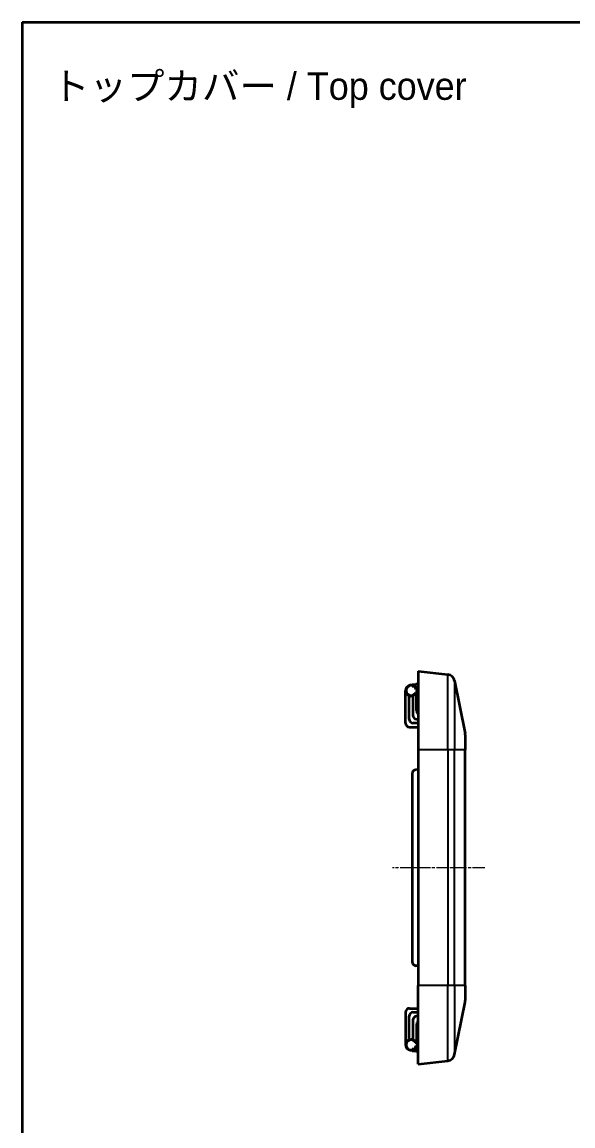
# Model space of a CAD drawing. Header units: millimetres. Extents: x -225 to 2542, y -269 to 293.
# Drawn here: x 968.4 to 1108.8, y 11.7 to 292.7 of the extents above; entities that cross this region are included whole.
import ezdxf

# ---------------------------------------------------------------- set-up
doc = ezdxf.new("R2010")
doc.units = ezdxf.units.MM
doc.linetypes.add('CHAIN', pattern=[0.3543, 0.2362, -0.0295, 0.0591, -0.0295])
for name, color, linetype, lineweight in [('Border (ISO)', 7, 'Continuous', 35), ('Symbol (ISO)', 7, 'Continuous', 18), ('Visible (ISO)', 7, 'Continuous', 35), ('Visible Narrow (ISO)', 7, 'Continuous', 25)]:
    doc.layers.add(name, color=color, linetype=linetype, lineweight=lineweight)
doc.layers.add('Centerline (ISO)', color=7, linetype='Continuous', lineweight=18, true_color=0x80ffff)
doc.styles.add('Note Text (TK)', font='MS PGothic.ttf')

# ---------------------------------------------------------------- blocks, each defined once
blk = doc.blocks.new('図面枠 tk図枠')
at = {"layer": 'Border (ISO)'}
for q in [(405.5, 289), (14.5, 8)]:
    blk.add_line((14.5, 289), q, dxfattribs=at)

msp = doc.modelspace()

# ---------------------------------------------------------------- linework, layer by layer
at = {"layer": 'Centerline (ISO)', "linetype": 'CHAIN', "ltscale": 13.035008}
msp.add_line((1086.29335, 77.43177), (1062.83219, 77.43177), dxfattribs=at)
at = {"layer": 'Visible (ISO)'}
for p, q in [((1069.33219, 127.43177), (1069.33219, 107.43177)), ((1069.33219, 127.43177), (1076.8787, 126.59327)), ((1067.83219, 124.10054), (1068.74504, 124.1804)), ((1067.83219, 124.10054), (1067.83219, 123.53839)), ((1069.33219, 124.23177), (1068.74504, 124.1804)), ((1078.619, 124.99774), (1081.29335, 111.62597)), ((1066.13219, 114.23177), (1066.13219, 122.53177)), ((1067.08219, 115.23177), (1067.08219, 121.20607)), ((1068.74504, 123.45853), (1067.83219, 123.53839)), ((1067.98219, 121.20607), (1067.98219, 116.23177)), ((1069.33219, 123.40716), (1068.74504, 123.45853)), ((1068.75985, 121.85883), (1069.33219, 122.06353)), ((1069.33219, 122.68853), (1068.88219, 122.90258)), ((1068.93219, 117.43177), (1068.93219, 121.92047)), ((1068.94387, 123.00914), (1069.33219, 122.73177)), ((1068.98219, 115.23177), (1069.33219, 115.23177)), ((1067.13219, 113.23177), (1069.33219, 113.23177)), ((1069.33219, 114.23177), (1068.08219, 114.23177)), ((1081.33219, 111.23373), (1081.33219, 107.43177)), ((1069.33219, 107.43177), (1069.33219, 47.43177)), ((1081.33219, 47.43177), (1081.33219, 107.43177)), ((1067.83219, 101.38421), (1067.83219, 53.47934)), ((1069.33219, 102.43177), (1068.74504, 102.3804)), ((1069.33219, 52.43177), (1068.74504, 52.48314)), ((1069.33219, 27.43177), (1069.33219, 47.43177)), ((1081.33219, 47.43177), (1081.33219, 43.62981)), ((1078.619, 29.86581), (1081.29335, 43.23758)), ((1066.13219, 40.63177), (1066.13219, 32.33177)), ((1067.08219, 33.65748), (1067.08219, 39.63177)), ((1067.13219, 41.63177), (1069.33219, 41.63177)), ((1068.08219, 40.63177), (1069.33219, 40.63177)), ((1069.33219, 39.63177), (1068.98219, 39.63177)), ((1067.98219, 38.63177), (1067.98219, 33.65748)), ((1068.93219, 37.43177), (1068.93219, 32.94308)), ((1067.83219, 31.32516), (1068.74504, 31.40502)), ((1067.83219, 31.32516), (1067.83219, 30.76301)), ((1069.33219, 31.45639), (1068.74504, 31.40502)), ((1069.33219, 32.80002), (1068.75985, 33.00472)), ((1068.88219, 31.96096), (1069.33219, 32.17502)), ((1069.33219, 32.13177), (1068.94387, 31.8544)), ((1068.74504, 30.68314), (1067.83219, 30.76301)), ((1069.33219, 30.63177), (1068.74504, 30.68314)), ((1069.33219, 27.43177), (1076.8787, 28.27027))]:
    msp.add_line(p, q, dxfattribs=at)
for centre, radius, start, end in [((1076.65784, 124.6055), 2, 11.3099325, 83.6598083), ((1067.53219, 122.53177), 1.4, 77.6263749, 331.2704109), ((1067.53219, 122.53177), 1.4, 15.3588856, 42.3032097), ((1069.11824, 123.25326), 0.3, 140.0277574, 234.4623222), ((1068.08219, 115.23177), 1, 180, 270), ((1068.98219, 116.23177), 1, 180, 270), ((1070.13219, 117.43177), 1.2, 180, 228.1896851), ((1067.13219, 114.23177), 1, 180, 270), ((1079.33219, 111.23373), 2, 0, 11.3099325), ((1068.83219, 101.38421), 1, 95, 180), ((1068.83219, 53.47934), 1, 180, 265), ((1079.33219, 43.62981), 2, 348.6900675, 0), ((1067.13219, 40.63177), 1, 90, 180), ((1068.08219, 39.63177), 1, 90, 180), ((1068.98219, 38.63177), 1, 90, 180), ((1070.13219, 37.43177), 1.2, 131.8103149, 180), ((1067.53219, 32.33177), 1.4, 28.7295891, 282.3736251), ((1067.53219, 32.33177), 1.4, 317.6967903, 344.6411144), ((1069.11824, 31.61028), 0.3, 125.5376778, 219.9722426), ((1076.65784, 30.25804), 2, 276.3401917, 348.6900675)]:
    msp.add_arc(centre, radius, start, end, dxfattribs=at)
for points, knots in [([(1068.75985, 121.85883), (1068.75985, 121.85883), (1068.75674, 121.86247), (1068.74454, 121.87673), (1068.7354, 121.88738), (1068.71159, 121.91487), (1068.69684, 121.9318), (1068.67103, 121.96106), (1068.66108, 121.97228), (1068.64051, 121.99529), (1068.62992, 122.00705), (1068.61877, 122.01934), (1068.61828, 122.01988), (1068.61779, 122.02042)], [-0.03253907793, -0.03253907793, -0.03253907793, -0.03253907793, -0.02518729494, -0.02518729494, -0.01759605183, -0.01759605183, -0.00947667652, -0.00947667652, -0.00475941776, -0.00475941776, 0, 0, 0.00021883309, 0.00021883309, 0.00021883309, 0.00021883309]), ([(1068.70967, 122.76317), (1068.71026, 122.76363), (1068.71085, 122.76409), (1068.72497, 122.77506), (1068.73841, 122.78562), (1068.76445, 122.80626), (1068.77703, 122.81632), (1068.80837, 122.84158), (1068.82594, 122.85594), (1068.85389, 122.87897), (1068.86452, 122.88782), (1068.87861, 122.89958), (1068.88219, 122.90258), (1068.88219, 122.90258)], [-0.03319455101, -0.03319455101, -0.03319455101, -0.03319455101, -0.03297061693, -0.03297061693, -0.02785066636, -0.02785066636, -0.02279869045, -0.02279869045, -0.01460610242, -0.01460610242, -0.00714210914, -0.00714210914, 0, 0, 0, 0]), ([(1068.61779, 32.84312), (1068.61828, 32.84366), (1068.61877, 32.8442), (1068.62992, 32.85649), (1068.64051, 32.86826), (1068.66108, 32.89127), (1068.67103, 32.90248), (1068.69684, 32.93175), (1068.71159, 32.94868), (1068.7354, 32.97617), (1068.74454, 32.98682), (1068.75674, 33.00107), (1068.75985, 33.00472), (1068.75985, 33.00472)], [-0.03267263267, -0.03267263267, -0.03267263267, -0.03267263267, -0.03245436927, -0.03245436927, -0.02770734166, -0.02770734166, -0.02300236329, -0.02300236329, -0.01490412507, -0.01490412507, -0.00733264416, -0.00733264416, 0, 0, 0, 0]), ([(1068.88219, 31.96096), (1068.88219, 31.96096), (1068.87861, 31.96397), (1068.86452, 31.97573), (1068.85389, 31.98458), (1068.82594, 32.0076), (1068.80837, 32.02197), (1068.77703, 32.04723), (1068.76445, 32.05729), (1068.73841, 32.07792), (1068.72497, 32.08848), (1068.71085, 32.09945), (1068.71026, 32.09991), (1068.70967, 32.10037)], [-0.03308857852, -0.03308857852, -0.03308857852, -0.03308857852, -0.02592091649, -0.02592091649, -0.01843021869, -0.01843021869, -0.01020831939, -0.01020831939, -0.00513826862, -0.00513826862, 0, 0, 0.00022473526, 0.00022473526, 0.00022473526, 0.00022473526])]:
    msp.add_open_spline(points, degree=3, knots=knots, dxfattribs=at)
at = {"layer": 'Visible Narrow (ISO)'}
for p, q in [((1076.8787, 107.43177), (1076.8787, 126.59327)), ((1068.74504, 123.45853), (1068.74504, 124.1804)), ((1078.619, 124.99774), (1078.619, 107.43177)), ((1069.33219, 122.27594), (1068.61779, 122.02042)), ((1068.70967, 122.76317), (1069.33219, 122.46706)), ((1081.29335, 107.43177), (1081.29335, 111.62597)), ((1076.8787, 107.43177), (1069.33219, 107.43177)), ((1078.619, 107.43177), (1076.8787, 107.43177)), ((1076.8787, 107.43177), (1076.8787, 47.43177)), ((1081.29335, 107.43177), (1078.619, 107.43177)), ((1078.619, 47.43177), (1078.619, 107.43177)), ((1081.29335, 107.43177), (1081.33219, 107.43177)), ((1081.29335, 107.43177), (1081.29335, 47.43177)), ((1076.8787, 47.43177), (1069.33219, 47.43177)), ((1078.619, 47.43177), (1076.8787, 47.43177)), ((1076.8787, 28.27027), (1076.8787, 47.43177)), ((1078.619, 47.43177), (1078.619, 29.86581)), ((1081.29335, 47.43177), (1078.619, 47.43177)), ((1081.29335, 43.23758), (1081.29335, 47.43177)), ((1081.29335, 47.43177), (1081.33219, 47.43177)), ((1068.61779, 32.84312), (1069.33219, 32.58761)), ((1069.33219, 32.39649), (1068.70967, 32.10037)), ((1068.74504, 30.68314), (1068.74504, 31.40502))]:
    msp.add_line(p, q, dxfattribs=at)
for centre, start, end in [((1067.53219, 122.53177), 75.5224878, 334.7781792), ((1067.53219, 122.53177), 11.1182101, 54.0308713), ((1067.53219, 32.33177), 25.2218208, 284.4775122), ((1067.53219, 32.33177), 305.9691287, 348.8817899)]:
    msp.add_arc(centre, 1.2, start, end, dxfattribs=at)

# ---------------------------------------------------------------- block references
at = {"xscale": 2, "yscale": 2, "zscale": 2}
msp.add_blockref('図面枠 tk図枠', (939.40358, -285.30232), dxfattribs=at)

# ---------------------------------------------------------------- texts
at = {"layer": 'Symbol (ISO)', "color": 7, "insert": (976.04579, 275.34501), "char_height": 6.9999999, "width": 118.617233, "attachment_point": 4, "line_spacing_factor": 1.5, "style": 'Note Text (TK)'}
msp.add_mtext('{\\fＭＳ Ｐゴシック|b0|i0;\\H7.0000;トップカバー / Top cover}', dxfattribs=at)

doc.saveas('drawing.dxf')
